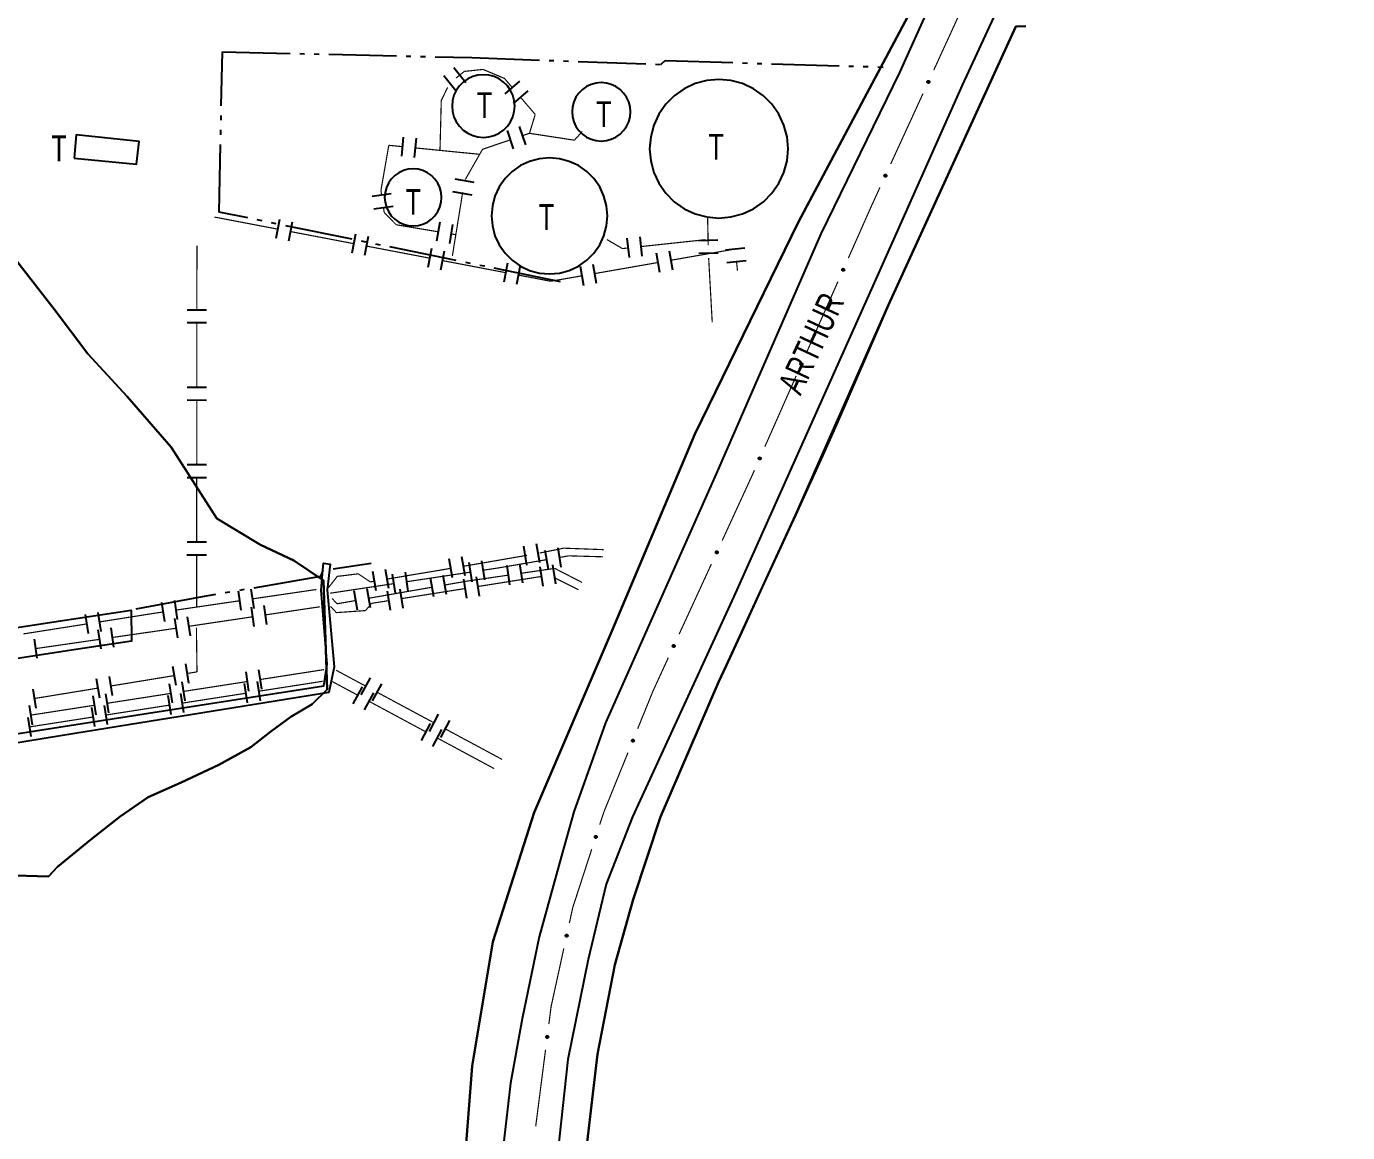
# Model space of a CAD drawing. Extents: x 200604 to 201918, y 4843538 to 4845237.
# Drawn here: x 200765.4 to 200970.3, y 4844052.3 to 4844223.9 of the extents above; entities that cross this region are included whole.
import ezdxf

# ---------------------------------------------------------------- set-up
doc = ezdxf.new("R2010")
doc.units = 0
doc.header["$LTSCALE"] = 1.5
doc.header["$MEASUREMENT"] = 0
doc.linetypes.add('TRACO_05', pattern=[11, 7, -1, 0.5, -1, 0.5, -1])
for name, color, linetype in [('CD_MALHA_LOTES', 7, 'CONTINUOUS'), ('HD-ADUTORAS', 170, 'CONTINUOUS'), ('HD-TANQUE-PC', 170, 'CONTINUOUS'), ('HD-VALAS-DRENOS', 170, 'CONTINUOUS'), ('RU-EMBARC-TRAPICHE', 7, 'CONTINUOUS'), ('RU-QUADRA', 210, 'CONTINUOUS'), ('SV-EIXO-ROD-ESTR', 7, 'CONTINUOUS'), ('SV-ROD-ESTADUAIS', 20, 'CONTINUOUS'), ('SV-TXT-ROD-EST', 7, 'CONTINUOUS')]:
    doc.layers.add(name, color=color, linetype=linetype)
doc.styles.add('ARIAL', font='ARIAL.SHX')

msp = doc.modelspace()

# ---------------------------------------------------------------- linework, layer by layer
at = {"layer": 'CD_MALHA_LOTES', "linetype": 'Continuous', "flags": 128}
for points in [[(200902.06, 4844225.42), (200885.12, 4844193.6), (200869.05, 4844160.66), (200856.19, 4844130.12), (200844.13, 4844101.99), (200837.7, 4844081.9), (200834.49, 4844062.61), (200832.08, 4844031.27), (200828.86, 4843986.27), (200829.57, 4843959.88)], [(200834.38, 4843889.58), (200836.13, 4843907.41), (200839.42, 4843934.47), (200839.9, 4843938.03), (200841.76, 4843954.26), (200842.2, 4843958.14), (200844.29, 4843983.75), (200851.7, 4844045.56), (200853.95, 4844064.48), (200856.65, 4844078.33), (200859.46, 4844088.46), (200863.7, 4844101.3), (200872.73, 4844122.21), (200873.89, 4844124.74), (200884.66, 4844148.09), (200899.09, 4844180.7), (200918.84, 4844223.87)], [(200918.84, 4844223.87), (200920.36, 4844223.94)], [(200761.9, 4844092.25), (200768.8, 4844092.03), (200770.16, 4844093.52), (200775.3, 4844097.71), (200779.9, 4844101.36), (200784.23, 4844104.34), (200789.37, 4844106.64), (200795.19, 4844109.34), (200800.16, 4844112.08), (200803.27, 4844114.52), (200806.38, 4844116.82), (200809.69, 4844118.78), (200812.03, 4844121.05), (200811.42, 4844137.96), (200806.82, 4844141.07), (200801.68, 4844143.5), (200794.91, 4844147.56), (200787.81, 4844158.66), (200780.98, 4844166.5), (200774.89, 4844173.13), (200769.68, 4844180.03), (200759.13, 4844193.56)]]:
    msp.add_lwpolyline(points, dxfattribs=at)
at = {"layer": 'HD-ADUTORAS'}
for points in [[(200831.643389, 4844217.53103), (200833.518738, 4844215.189435)], [(200830.082326, 4844216.280798), (200831.957674, 4844213.939202)], [(200841.840167, 4844215.412614), (200839.559803, 4844213.46327)], [(200843.139729, 4844213.892371), (200840.859365, 4844211.943028)], [(200823.570489, 4844203.753843), (200823.867113, 4844206.739143)], [(200825.560689, 4844203.556095), (200825.857312, 4844206.541394)], [(200840.925434, 4844204.895774), (200839.958048, 4844207.735521)], [(200842.818599, 4844205.540699), (200841.851212, 4844208.380446)], [(200834.480802, 4844197.735832), (200831.519424, 4844198.215663)], [(200834.800689, 4844199.710085), (200831.839311, 4844200.189915)], [(200821.940142, 4844197.952573), (200818.972578, 4844197.512615)], [(200822.233447, 4844195.974197), (200819.265883, 4844195.534239)], [(200804.623885, 4844193.928115), (200804.061303, 4844190.981337)], [(200806.588404, 4844193.55306), (200806.025821, 4844190.606282)], [(200829.482841, 4844193.525217), (200828.989644, 4844190.566035)], [(200831.455628, 4844193.196419), (200830.962431, 4844190.237237)], [(200816.410997, 4844191.677786), (200815.848415, 4844188.731008)], [(200818.375516, 4844191.302732), (200817.812934, 4844188.355954)], [(200858.888775, 4844188.047227), (200858.568438, 4844191.030075)], [(200860.877341, 4844188.260785), (200860.557004, 4844191.243633)], [(200869.596496, 4844190.70662), (200872.595774, 4844190.772418)], [(200828.19811, 4844189.427458), (200827.635528, 4844186.48068)], [(200830.162629, 4844189.052403), (200829.600046, 4844186.105625)], [(200863.067388, 4844188.754914), (200863.583852, 4844185.799704)], [(200865.037527, 4844189.099223), (200865.553992, 4844186.144014)], [(200869.640361, 4844188.707101), (200872.639639, 4844188.772899)], [(200876.791564, 4844189.528865), (200873.808436, 4844189.211135)], [(200839.985222, 4844187.177129), (200839.42264, 4844184.230351)], [(200841.949741, 4844186.802074), (200841.387159, 4844183.855296)], [(200851.246549, 4844186.689056), (200851.763013, 4844183.733846)], [(200853.216689, 4844187.033365), (200853.733153, 4844184.078156)], [(200877.003383, 4844187.540113), (200874.020256, 4844187.222384)], [(200793.301077, 4844179.898666), (200790.301078, 4844179.901342)], [(200793.299293, 4844177.898666), (200790.299294, 4844177.901343)], [(200793.290371, 4844167.89867), (200790.290372, 4844167.901347)], [(200793.288586, 4844165.898671), (200790.288587, 4844165.901348)], [(200793.279664, 4844155.898675), (200790.279665, 4844155.901352)], [(200793.27788, 4844153.898676), (200790.277881, 4844153.901353)], [(200793.268957, 4844143.89868), (200790.268959, 4844143.901357)], [(200843.0057, 4844140.340336), (200842.493119, 4844143.296222)], [(200844.976291, 4844140.682057), (200844.463709, 4844143.637943)], [(200847.764903, 4844143.00405), (200848.272544, 4844140.047312)], [(200793.267173, 4844141.898681), (200790.267174, 4844141.901357)], [(200831.432207, 4844138.358839), (200830.934589, 4844141.317281)], [(200833.404502, 4844138.690585), (200832.906883, 4844141.649026)], [(200835.961016, 4844141.027981), (200836.406594, 4844138.061255)], [(200845.793744, 4844142.665623), (200846.301385, 4844139.708884)], [(200819.598441, 4844136.368367), (200819.100823, 4844139.326808)], [(200821.570736, 4844136.700112), (200821.073117, 4844139.658553)], [(200822.116297, 4844138.94862), (200822.561874, 4844135.981895)], [(200824.094114, 4844139.245672), (200824.539691, 4844136.278946)], [(200830.529155, 4844135.782226), (200830.013698, 4844138.737612)], [(200833.983199, 4844140.730929), (200834.428777, 4844137.764204)], [(200840.368302, 4844137.306025), (200839.937096, 4844140.274874)], [(200842.347534, 4844137.593496), (200841.916328, 4844140.562344)], [(200845.002694, 4844140.063052), (200845.472182, 4844137.100017)], [(200846.978051, 4844140.376044), (200847.447539, 4844137.413008)], [(200818.707613, 4844133.720398), (200818.192156, 4844136.675783)], [(200828.558898, 4844135.438588), (200828.043441, 4844138.393974)], [(200833.150551, 4844138.185102), (200833.620038, 4844135.222066)], [(200835.125908, 4844138.498094), (200835.595396, 4844135.535058)], [(200788.800397, 4844131.884041), (200788.365147, 4844134.852299)], [(200798.694591, 4844133.334873), (200798.259342, 4844136.303131)], [(200800.67343, 4844133.625039), (200800.238181, 4844136.593297)], [(200816.737356, 4844133.376759), (200816.221899, 4844136.332145)], [(200821.298407, 4844136.307151), (200821.767895, 4844133.344116)], [(200823.273765, 4844136.620143), (200823.743252, 4844133.657107)], [(200774.981872, 4844129.740846), (200774.51475, 4844132.704256)], [(200776.957479, 4844130.052261), (200776.490356, 4844133.01567)], [(200786.821558, 4844131.593875), (200786.386308, 4844134.562133)], [(200800.19567, 4844133.8038), (200800.63801, 4844130.83659)], [(200802.17381, 4844134.098693), (200802.61615, 4844131.131483)], [(200778.437483, 4844130.593497), (200778.867529, 4844127.62448)], [(200788.32683, 4844132.03444), (200788.76917, 4844129.06723)], [(200790.30497, 4844132.329334), (200790.74731, 4844129.362124)], [(200766.561416, 4844128.873314), (200766.991462, 4844125.904297)], [(200776.458139, 4844130.3068), (200776.888184, 4844127.337783)], [(200788.039779, 4844124.680734), (200788.524763, 4844121.720195)], [(200790.013472, 4844125.004056), (200790.498455, 4844122.043517)], [(200776.197623, 4844122.740799), (200776.682607, 4844119.78026)], [(200778.171316, 4844123.064122), (200778.656299, 4844120.103583)], [(200799.882142, 4844120.806912), (200799.421931, 4844123.771403)], [(200801.858469, 4844121.113719), (200801.398258, 4844124.07821)], [(200817.298461, 4844120.23794), (200818.718372, 4844122.880638)], [(200766.32916, 4844121.124187), (200766.814144, 4844118.163648)], [(200778.142542, 4844117.432033), (200777.682331, 4844120.396524)], [(200788.024178, 4844118.966069), (200787.563968, 4844121.93056)], [(200789.792421, 4844117.454403), (200789.331042, 4844120.418712)], [(200790.000506, 4844119.272876), (200789.540295, 4844122.237367)], [(200799.673452, 4844118.992331), (200799.212073, 4844121.956641)], [(200801.649658, 4844119.299917), (200801.18828, 4844122.264226)], [(200816.062531, 4844118.826796), (200817.483513, 4844121.468918)], [(200817.823946, 4844117.879475), (200819.244928, 4844120.521597)], [(200819.06026, 4844119.291333), (200820.480171, 4844121.934031)], [(200766.284579, 4844115.591191), (200765.824368, 4844118.555682)], [(200775.958977, 4844115.301303), (200775.497599, 4844118.265612)], [(200776.166215, 4844117.125226), (200775.706004, 4844120.089717)], [(200777.935183, 4844115.608889), (200777.473805, 4844118.573198)], [(200787.816215, 4844117.146817), (200787.354836, 4844120.111126)], [(200766.077946, 4844113.763375), (200765.616568, 4844116.727684)], [(200827.869253, 4844114.558296), (200829.289164, 4844117.200994)], [(200829.631051, 4844113.611688), (200831.050962, 4844116.254386)], [(200826.63102, 4844113.142867), (200828.052002, 4844115.78499)], [(200828.392435, 4844112.195546), (200829.813417, 4844114.837668)]]:
    msp.add_lwpolyline(points, dxfattribs=at)
at = {"layer": 'HD-ADUTORAS', "const_width": 0.18}
for points in [[(200832.00066, 4844215.895396), (200832.781192, 4844216.520512)], [(200832.781192, 4844216.520512), (200833.28, 4844216.92)], [(200833.28, 4844216.92), (200835.627654, 4844217.170095)], [(200835.627654, 4844217.170095), (200836.19, 4844217.23)], [(200836.19, 4844217.23), (200839.354613, 4844215.895524)], [(200839.354613, 4844215.895524), (200839.51, 4844215.83)], [(200839.51, 4844215.83), (200840.699985, 4844214.437942)], [(200829.690818, 4844211.667664), (200829.71, 4844212.41)], [(200829.71, 4844212.41), (200830.695405, 4844214.440987)], [(200841.999547, 4844212.917699), (200843.948891, 4844210.637335)], [(200829.51, 4844204.67), (200829.690818, 4844211.667664)], [(200843.948891, 4844210.637335), (200844.28, 4844210.25)], [(200844.28, 4844210.25), (200843.556177, 4844207.867077)], [(200840.441741, 4844206.315648), (200836.655411, 4844205.025799)], [(200843.39, 4844207.32), (200842.334906, 4844206.960572)], [(200843.556177, 4844207.867077), (200843.39, 4844207.32)], [(200844.265113, 4844207.185658), (200843.39, 4844207.32)], [(200850.36, 4844206.25), (200844.265113, 4844207.185658)], [(200850.91923, 4844206.868335), (200850.36, 4844206.25)], [(200851.59, 4844207.61), (200850.91923, 4844206.868335)], [(200821.57, 4844205.46), (200820.397109, 4844198.720684)], [(200821.728601, 4844205.444242), (200821.57, 4844205.46)], [(200823.718801, 4844205.246493), (200821.728601, 4844205.444242)], [(200835.66, 4844204.06), (200825.709001, 4844205.048744)], [(200836.11, 4844204.84), (200833.42215, 4844200.129037)], [(200836.655411, 4844205.025799), (200836.11, 4844204.84)], [(200820.397109, 4844198.720684), (200820.35, 4844198.45)], [(200820.35, 4844198.45), (200820.45636, 4844197.732594)], [(200833.033082, 4844198.179222), (200831.433647, 4844188.30796)], [(200794.52, 4844194.33), (200804.342594, 4844192.454726)], [(200820.749665, 4844195.754218), (200820.86, 4844195.01)], [(200820.86, 4844195.01), (200822.445083, 4844193.416441)], [(200871.02544, 4844193.962028), (200871.02, 4844194.21)], [(200871.11317, 4844189.96299), (200871.02544, 4844193.962028)], [(200806.307112, 4844192.079671), (200816.129706, 4844190.204397)], [(200822.445083, 4844193.416441), (200822.73, 4844193.13)], [(200822.73, 4844193.13), (200829.236242, 4844192.045626)], [(200791.81, 4844189.9), (200791.801078, 4844179.900004)], [(200831.20903, 4844191.716828), (200831.97, 4844191.59)], [(200856.014811, 4844190.482849), (200855.4, 4844190.84)], [(200857.81, 4844189.44), (200856.014811, 4844190.482849)], [(200870.66, 4844190.82), (200860.717172, 4844189.752209)], [(200818.094225, 4844189.829343), (200827.916819, 4844187.954069)], [(200858.728607, 4844189.538651), (200857.81, 4844189.44)], [(200865.29576, 4844187.621619), (200875.146459, 4844189.343167)], [(200871.74, 4844177.98), (200871.183244, 4844187.964489)], [(200829.881337, 4844187.579014), (200839.703931, 4844185.70374)], [(200853.474921, 4844185.55576), (200863.32562, 4844187.277309)], [(200875.495312, 4844187.53624), (200875.601222, 4844186.541865)], [(200875.601222, 4844186.541865), (200875.66, 4844185.99)], [(200841.66845, 4844185.328685), (200846.579747, 4844184.391048)], [(200846.579747, 4844184.391048), (200846.69, 4844184.37)], [(200846.69, 4844184.37), (200851.504781, 4844185.211451)], [(200791.799293, 4844177.900005), (200791.790371, 4844167.900009)], [(200791.788587, 4844165.90001), (200791.779665, 4844155.900014)], [(200791.77788, 4844153.900014), (200791.768958, 4844143.900018)], [(200848.71, 4844142.97), (200844.980349, 4844142.212852)], [(200848.904138, 4844142.962789), (200848.71, 4844142.97)], [(200854.9, 4844142.74), (200848.904138, 4844142.962789)], [(200791.767173, 4844141.900019), (200791.760036, 4844133.900022)], [(200843.011163, 4844141.86367), (200836.114096, 4844140.667646)], [(200838.55, 4844139.9), (200846.047565, 4844141.187254)], [(200848.018723, 4844141.525681), (200849.004303, 4844141.694895)], [(200849.004303, 4844141.694895), (200849.5, 4844141.78)], [(200849.5, 4844141.78), (200853.995264, 4844141.653251)], [(200853.995264, 4844141.653251), (200854.82, 4844141.63)], [(200816.83, 4844138.99), (200813.759278, 4844138.613223)], [(200817.584662, 4844138.48823), (200816.83, 4844138.99)], [(200831.183398, 4844139.83806), (200821.321926, 4844138.179333)], [(200824.316902, 4844137.762309), (200834.205988, 4844139.247567)], [(200836.07, 4844140.66), (200833.155693, 4844140.169805)], [(200840.152699, 4844138.79045), (200834.215002, 4844137.928039)], [(200836.114096, 4844140.667646), (200836.07, 4844140.66)], [(200836.183805, 4844139.544618), (200838.161622, 4844139.84167)], [(200838.161622, 4844139.84167), (200838.55, 4844139.9)], [(200847.31, 4844139.83), (200842.131931, 4844139.07792)], [(200847.992654, 4844139.479013), (200847.31, 4844139.83)], [(200851.55, 4844137.65), (200847.992654, 4844139.479013)], [(200812.458104, 4844137.162672), (200812.16, 4844136.78)], [(200812.45, 4844135.98), (200822.339085, 4844137.465258)], [(200813.57, 4844138.59), (200812.458104, 4844137.162672)], [(200813.759278, 4844138.613223), (200813.57, 4844138.59)], [(200818.71, 4844137.74), (200817.584662, 4844138.48823)], [(200828.301169, 4844136.916281), (200818.449884, 4844135.19809)], [(200819.349632, 4844137.847587), (200818.71, 4844137.74)], [(200823.508508, 4844135.138625), (200833.385295, 4844136.703584)], [(200833.54, 4844137.83), (200830.271427, 4844137.259919)], [(200834.215002, 4844137.928039), (200833.54, 4844137.83)], [(200835.360652, 4844137.016576), (200845.237438, 4844138.581534)], [(200847.144553, 4844138.452724), (200850.722261, 4844136.663869)], [(200850.722261, 4844136.663869), (200850.99, 4844136.53)], [(200798.476966, 4844134.819002), (200788.582772, 4844133.36817)], [(200810.35, 4844136.56), (200800.455805, 4844135.109168)], [(200812.855636, 4844135.086296), (200812.78, 4844135.17)], [(200813.53, 4844134.34), (200812.855636, 4844135.086296)], [(200816.479627, 4844134.854452), (200814.50937, 4844134.510814)], [(200818.91, 4844134.41), (200821.533151, 4844134.825634)], [(200785.39, 4844132.9), (200776.723918, 4844131.533966)], [(200785.614513, 4844132.932921), (200785.39, 4844132.9)], [(200786.603933, 4844133.078004), (200785.614513, 4844132.932921)], [(200791.760036, 4844133.900022), (200791.76, 4844133.86)], [(200802.39498, 4844132.615088), (200810.30754, 4844133.794661)], [(200810.30754, 4844133.794661), (200810.88, 4844133.88)], [(200812.52, 4844133.95), (200813.204436, 4844133.220927)], [(200813.204436, 4844133.220927), (200813.44, 4844132.97)], [(200813.44, 4844132.97), (200817.0867, 4844133.228175)], [(200814.50937, 4844134.510814), (200813.53, 4844134.34)], [(200817.0867, 4844133.228175), (200817.96, 4844133.29)], [(200817.96, 4844133.29), (200818.6874, 4844134.147567)], [(200818.6874, 4844134.147567), (200818.91, 4844134.41)], [(200774.748311, 4844131.222551), (200764.870279, 4844129.665477)], [(200786.53, 4844130.25), (200788.548, 4844130.550835)], [(200790.52614, 4844130.845729), (200800.41684, 4844132.320195)], [(200791.73, 4844130.62), (200791.808941, 4844124.620519)], [(200766.776439, 4844127.388805), (200776.673162, 4844128.822292)], [(200778.652506, 4844129.108989), (200785.580212, 4844130.112429)], [(200785.580212, 4844130.112429), (200786.53, 4844130.25)], [(200791.808941, 4844124.620519), (200791.82, 4844123.78)], [(200778.413808, 4844121.583852), (200788.282271, 4844123.200464)], [(200799.652037, 4844122.289157), (200789.7704, 4844120.755122)], [(200790.255963, 4844123.523786), (200791.24281, 4844123.685448)], [(200791.24281, 4844123.685448), (200791.82, 4844123.78)], [(200811.3, 4844122.32), (200801.418969, 4844120.782072)], [(200811.51, 4844124.13), (200801.628364, 4844122.595964)], [(200813.250193, 4844122.0425), (200812.79, 4844122.29)], [(200813.60392, 4844123.925808), (200813.41, 4844124.03)], [(200818.008417, 4844121.559289), (200813.60392, 4844123.925808)], [(200766.571652, 4844119.643918), (200776.440115, 4844121.26053)], [(200787.794073, 4844120.448315), (200777.912437, 4844118.914279)], [(200799.442763, 4844120.474486), (200789.561732, 4844118.936558)], [(200816.773022, 4844120.147857), (200813.250193, 4844122.0425)], [(200828.579208, 4844115.879645), (200819.770215, 4844120.612682)], [(200775.93611, 4844118.607472), (200766.054473, 4844117.073436)], [(200787.585525, 4844118.628972), (200777.704494, 4844117.091043)], [(200827.341511, 4844114.463929), (200818.534437, 4844119.200536)], [(200775.728288, 4844116.783458), (200765.847257, 4844115.245529)], [(200839.15, 4844110.2), (200830.341007, 4844114.933037)], [(200837.91, 4844108.78), (200829.102926, 4844113.516607)]]:
    msp.add_lwpolyline(points, dxfattribs=at)
at = {"layer": 'HD-TANQUE-PC', "linetype": 'Continuous'}
for points in [[(200836.25, 4844216.41, 4.5), (200835.4, 4844216.34, 4.5), (200834.59, 4844216.12, 4.5), (200833.82, 4844215.76, 4.5), (200833.12, 4844215.27, 4.5), (200832.52, 4844214.67, 4.5), (200832.04, 4844213.98, 4.5), (200831.68, 4844213.21, 4.5), (200831.46, 4844212.39, 4.5), (200831.38, 4844211.54, 4.5), (200831.46, 4844210.7, 4.5), (200831.68, 4844209.88, 4.5), (200832.04, 4844209.11, 4.5), (200832.52, 4844208.42, 4.5), (200833.12, 4844207.82, 4.5), (200833.82, 4844207.33, 4.5), (200834.59, 4844206.97, 4.5), (200835.4, 4844206.75, 4.5), (200836.25, 4844206.68, 4.5), (200837.09, 4844206.75, 4.5), (200837.91, 4844206.97, 4.5), (200838.68, 4844207.33, 4.5), (200839.38, 4844207.82, 4.5), (200839.98, 4844208.42, 4.5), (200840.46, 4844209.11, 4.5), (200840.82, 4844209.88, 4.5), (200841.04, 4844210.7, 4.5), (200841.12, 4844211.54, 4.5), (200841.04, 4844212.39, 4.5), (200840.82, 4844213.21, 4.5), (200840.46, 4844213.98, 4.5), (200839.98, 4844214.67, 4.5), (200839.38, 4844215.27, 4.5), (200838.68, 4844215.76, 4.5), (200837.91, 4844216.12, 4.5), (200837.09, 4844216.34, 4.5)], [(200854.53, 4844215.18, 4.5), (200853.74, 4844215.12, 4.5), (200852.98, 4844214.91, 4.5), (200852.26, 4844214.58, 4.5), (200851.61, 4844214.12, 4.5), (200851.05, 4844213.56, 4.5), (200850.6, 4844212.92, 4.5), (200850.27, 4844212.2, 4.5), (200850.06, 4844211.44, 4.5), (200849.99, 4844210.65, 4.5), (200850.06, 4844209.86, 4.5), (200850.27, 4844209.1, 4.5), (200850.6, 4844208.38, 4.5), (200851.05, 4844207.73, 4.5), (200851.61, 4844207.18, 4.5), (200852.26, 4844206.72, 4.5), (200852.98, 4844206.39, 4.5), (200853.74, 4844206.18, 4.5), (200854.53, 4844206.12, 4.5), (200855.32, 4844206.18, 4.5), (200856.08, 4844206.39, 4.5), (200856.8, 4844206.72, 4.5), (200857.44, 4844207.18, 4.5), (200858, 4844207.73, 4.5), (200858.46, 4844208.38, 4.5), (200858.79, 4844209.1, 4.5), (200858.99, 4844209.86, 4.5), (200859.06, 4844210.65, 4.5), (200858.99, 4844211.44, 4.5), (200858.79, 4844212.2, 4.5), (200858.46, 4844212.92, 4.5), (200858, 4844213.56, 4.5), (200857.44, 4844214.12, 4.5), (200856.8, 4844214.58, 4.5), (200856.08, 4844214.91, 4.5), (200855.32, 4844215.12, 4.5)], [(200872.76, 4844215.67, 4.5), (200870.9, 4844215.5, 4.5), (200869.09, 4844215.02, 4.5), (200867.39, 4844214.23, 4.5), (200865.86, 4844213.15, 4.5), (200864.53, 4844211.83, 4.5), (200863.46, 4844210.3, 4.5), (200862.67, 4844208.6, 4.5), (200862.19, 4844206.79, 4.5), (200862.02, 4844204.93, 4.5), (200862.19, 4844203.06, 4.5), (200862.67, 4844201.25, 4.5), (200863.46, 4844199.56, 4.5), (200864.53, 4844198.02, 4.5), (200865.86, 4844196.7, 4.5), (200867.39, 4844195.62, 4.5), (200869.09, 4844194.83, 4.5), (200870.9, 4844194.35, 4.5), (200872.76, 4844194.18, 4.5), (200874.63, 4844194.35, 4.5), (200876.44, 4844194.83, 4.5), (200878.13, 4844195.62, 4.5), (200879.67, 4844196.7, 4.5), (200880.99, 4844198.02, 4.5), (200882.06, 4844199.56, 4.5), (200882.86, 4844201.25, 4.5), (200883.34, 4844203.06, 4.5), (200883.5, 4844204.93, 4.5), (200883.34, 4844206.79, 4.5), (200882.86, 4844208.6, 4.5), (200882.06, 4844210.3, 4.5), (200880.99, 4844211.83, 4.5), (200879.67, 4844213.15, 4.5), (200878.13, 4844214.23, 4.5), (200876.44, 4844215.02, 4.5), (200874.63, 4844215.5, 4.5)], [(200772.78, 4844203.46, 3.84), (200782.46, 4844202.54, 3.91), (200782.85, 4844206.05, 3.94), (200773.07, 4844207.08, 3.94)], [(200846.49, 4844203.51, 4.5), (200844.93, 4844203.37, 4.5), (200843.41, 4844202.96, 4.5), (200841.99, 4844202.3, 4.5), (200840.71, 4844201.4, 4.5), (200839.6, 4844200.29, 4.5), (200838.7, 4844199.01, 4.5), (200838.03, 4844197.59, 4.5), (200837.63, 4844196.07, 4.5), (200837.49, 4844194.51, 4.5), (200837.63, 4844192.95, 4.5), (200838.03, 4844191.43, 4.5), (200838.7, 4844190.01, 4.5), (200839.6, 4844188.73, 4.5), (200840.71, 4844187.62, 4.5), (200841.99, 4844186.72, 4.5), (200843.41, 4844186.06, 4.5), (200844.93, 4844185.65, 4.5), (200846.49, 4844185.51, 4.5), (200848.05, 4844185.65, 4.5), (200849.56, 4844186.06, 4.5), (200850.99, 4844186.72, 4.5), (200852.27, 4844187.62, 4.5), (200853.38, 4844188.73, 4.5), (200854.28, 4844190.01, 4.5), (200854.94, 4844191.43, 4.5), (200855.35, 4844192.95, 4.5), (200855.48, 4844194.51, 4.5), (200855.35, 4844196.07, 4.5), (200854.94, 4844197.59, 4.5), (200854.28, 4844199.01, 4.5), (200853.38, 4844200.29, 4.5), (200852.27, 4844201.4, 4.5), (200850.99, 4844202.3, 4.5), (200849.56, 4844202.96, 4.5), (200848.05, 4844203.37, 4.5)], [(200825.34, 4844201.8, 4.5), (200824.58, 4844201.74, 4.5), (200823.83, 4844201.54, 4.5), (200823.13, 4844201.21, 4.5), (200822.5, 4844200.77, 4.5), (200821.96, 4844200.23, 4.5), (200821.52, 4844199.59, 4.5), (200821.19, 4844198.9, 4.5), (200820.99, 4844198.15, 4.5), (200820.92, 4844197.38, 4.5), (200820.99, 4844196.62, 4.5), (200821.19, 4844195.87, 4.5), (200821.52, 4844195.17, 4.5), (200821.96, 4844194.54, 4.5), (200822.5, 4844194, 4.5), (200823.13, 4844193.56, 4.5), (200823.83, 4844193.23, 4.5), (200824.58, 4844193.03, 4.5), (200825.34, 4844192.96, 4.5), (200826.11, 4844193.03, 4.5), (200826.86, 4844193.23, 4.5), (200827.55, 4844193.56, 4.5), (200828.18, 4844194, 4.5), (200828.73, 4844194.54, 4.5), (200829.17, 4844195.17, 4.5), (200829.5, 4844195.87, 4.5), (200829.7, 4844196.62, 4.5), (200829.76, 4844197.38, 4.5), (200829.7, 4844198.15, 4.5), (200829.5, 4844198.9, 4.5), (200829.17, 4844199.59, 4.5), (200828.73, 4844200.23, 4.5), (200828.18, 4844200.77, 4.5), (200827.55, 4844201.21, 4.5), (200826.86, 4844201.54, 4.5), (200826.11, 4844201.74, 4.5)]]:
    msp.add_polyline3d(points, close=True, dxfattribs=at)
at = {"layer": 'HD-VALAS-DRENOS', "linetype": 'TRACO_05'}
for points in [[(200848.2, 4844184.29, 4.63), (200795.27, 4844195.09, 4.03), (200795.75, 4844219.95, 4.03), (200834.45, 4844219.07, 4.42), (200863.78, 4844217.99, 4.54), (200864.44, 4844218.59, 4.54), (200898.26, 4844217.59, 4.97)], [(200811.33, 4844139.58, 3.97), (200810.97, 4844138.55, 3.97), (200792.64, 4844135.43, 3.75), (200781.62, 4844133.36, 3.77)], [(200818.81, 4844140.61, 4.14), (200812.96, 4844139.73, 3.95)]]:
    msp.add_polyline3d(points, dxfattribs=at)
at = {"layer": 'RU-EMBARC-TRAPICHE', "linetype": 'Continuous'}
msp.add_polyline3d([(200737.73, 4844110.11, 5.56), (200773.03, 4844115.61, 5.57), (200811.47, 4844121.63, 5.64), (200811.99, 4844124.99, 6.07), (200811.07, 4844136.48, 5.3), (200811.33, 4844139.58, 5.3), (200811.42, 4844140.64, 4.88), (200812.47, 4844140.51, 4.59), (200812.01, 4844136.53, 5.5), (200813.12, 4844124.58, 5.82), (200812.28, 4844120.58, 5.82), (200772.88, 4844114.21, 5.82), (200738.26, 4844108.6, 5.7)], dxfattribs=at)
msp.add_polyline3d([(200683.03, 4844118.27, 4.81), (200770.64, 4844131.68, 5.39), (200781.62, 4844133.36, 5.39), (200781.66, 4844128.56, 5.39), (200772.36, 4844127.13, 5.39), (200684, 4844113.49, 4.8)], close=True, dxfattribs=at)
at = {"layer": 'RU-QUADRA', "linetype": 'Continuous', "flags": 128}
for points in [[(200829.57, 4843959.88), (200828.86, 4843986.27), (200832.08, 4844031.27), (200834.49, 4844062.61), (200837.7, 4844081.9), (200844.13, 4844101.99), (200856.19, 4844130.12), (200869.05, 4844160.66), (200885.12, 4844193.6), (200902.06, 4844225.42), (200915.62, 4844256.8), (200918.88, 4844264.82), (200926.86, 4844290.96), (200935.68, 4844320.24), (200943.34, 4844345.65), (200953.37, 4844379.86), (200966.23, 4844425.89), (200968.93, 4844439.43), (200970.29, 4844448.9), (200970.29, 4844459.06), (200970.29, 4844473.27), (200968.93, 4844486.81), (200965.93, 4844504.84), (200928.25, 4844641.12)], [(200920.36, 4844223.94), (200918.84, 4844223.87), (200899.09, 4844180.7), (200891.2, 4844162.64), (200889.36, 4844158.41), (200884.66, 4844148.09), (200879.5, 4844136.9), (200876.32, 4844130.01), (200873.89, 4844124.74), (200872.73, 4844122.21), (200863.7, 4844101.3), (200859.46, 4844088.46), (200856.65, 4844078.33), (200853.95, 4844064.48), (200851.7, 4844045.56), (200844.29, 4843983.75), (200842.2, 4843958.14), (200841.76, 4843954.26), (200839.9, 4843938.03), (200839.42, 4843934.47), (200836.13, 4843907.41), (200834.38, 4843889.58)]]:
    msp.add_lwpolyline(points, dxfattribs=at)
at = {"layer": 'RU-QUADRA', "linetype": 'Continuous'}
msp.add_lwpolyline([(200759.13, 4844193.56), (200769.68, 4844180.03), (200774.89, 4844173.13), (200780.98, 4844166.5), (200787.81, 4844158.66), (200794.91, 4844147.56), (200801.68, 4844143.5), (200806.82, 4844141.07), (200811.42, 4844137.96), (200812.03, 4844121.05), (200809.69, 4844118.78), (200806.38, 4844116.82), (200803.27, 4844114.52), (200800.16, 4844112.08), (200795.19, 4844109.34), (200789.37, 4844106.64), (200784.23, 4844104.34), (200779.9, 4844101.36), (200775.3, 4844097.71), (200770.16, 4844093.52), (200768.8, 4844092.03), (200761.9, 4844092.25)], dxfattribs=at)
at = {"layer": 'SV-EIXO-ROD-ESTR', "const_width": 0.18}
for points in [[(200911.094582, 4844228.016862), (200906.093271, 4844217.108751)], [(200904.426167, 4844213.472714), (200899.424855, 4844202.564603)], [(200897.757752, 4844198.928566), (200896.507424, 4844196.201538)], [(200896.507424, 4844196.201538), (200896.36, 4844195.88)], [(200896.36, 4844195.88), (200892.859327, 4844187.974092)], [(200891.239821, 4844184.316606), (200886.381305, 4844173.344149)], [(200884.761799, 4844169.686664), (200879.903283, 4844158.714206)], [(200878.283777, 4844155.056721), (200877.9, 4844154.19)], [(200877.9, 4844154.19), (200873.282651, 4844144.148621)], [(200871.611532, 4844140.514427), (200866.598176, 4844129.611847)], [(200864.927057, 4844125.977654), (200862.838158, 4844121.434912)], [(200862.56, 4844120.83), (200860.175785, 4844114.961644)], [(200862.838158, 4844121.434912), (200862.56, 4844120.83)], [(200858.670171, 4844111.255821), (200855.28254, 4844102.917718)], [(200854.93, 4844102.05), (200854.291033, 4844100.088026)], [(200855.28254, 4844102.917718), (200854.93, 4844102.05)], [(200853.052364, 4844096.284646), (200850.265361, 4844087.727041)], [(200850.265361, 4844087.727041), (200850.11, 4844087.25)], [(200850.11, 4844087.25), (200849.576263, 4844084.809382)], [(200848.721703, 4844080.901732), (200846.798941, 4844072.10952)], [(200846.74, 4844071.84), (200846.392995, 4844069.138081)], [(200846.798941, 4844072.10952), (200846.74, 4844071.84)], [(200845.883463, 4844065.170667), (200844.354868, 4844053.268424)]]:
    msp.add_lwpolyline(points, dxfattribs=at)
at = {"layer": 'SV-EIXO-ROD-ESTR'}
for points in [[(200905.419666, 4844215.37546), (200905.437337, 4844215.329856), (200905.443199, 4844215.287048), (200905.437811, 4844215.249936), (200905.424499, 4844215.218383), (200905.407245, 4844215.187637), (200905.38301, 4844215.160476), (200905.349434, 4844215.136289), (200905.303811, 4844215.118241), (200905.259563, 4844215.115118), (200905.222897, 4844215.118453), (200905.189196, 4844215.13044), (200905.159609, 4844215.147702), (200905.132228, 4844215.173809), (200905.108049, 4844215.208074), (200905.091011, 4844215.254389), (200905.085552, 4844215.296397), (200905.091706, 4844215.332156), (200905.103971, 4844215.36596), (200905.121962, 4844215.397138), (200905.145906, 4844215.423663), (200905.180449, 4844215.447945), (200905.226385, 4844215.464156), (200905.26822, 4844215.470079), (200905.304056, 4844215.464429), (200905.337065, 4844215.451605), (200905.368114, 4844215.434674), (200905.39643, 4844215.411449), (200905.419666, 4844215.37546)], [(200898.75125, 4844200.831312), (200898.768921, 4844200.785708), (200898.774783, 4844200.7429), (200898.769396, 4844200.705788), (200898.756084, 4844200.674235), (200898.73883, 4844200.643489), (200898.714595, 4844200.616328), (200898.681019, 4844200.592141), (200898.635396, 4844200.574093), (200898.591148, 4844200.57097), (200898.554482, 4844200.574306), (200898.520781, 4844200.586292), (200898.491193, 4844200.603554), (200898.463813, 4844200.629661), (200898.439633, 4844200.663926), (200898.422596, 4844200.710241), (200898.417137, 4844200.752249), (200898.423291, 4844200.788008), (200898.435555, 4844200.821812), (200898.453547, 4844200.852991), (200898.47749, 4844200.879515), (200898.512034, 4844200.903798), (200898.557969, 4844200.920008), (200898.599805, 4844200.925931), (200898.635641, 4844200.920281), (200898.668649, 4844200.907457), (200898.699698, 4844200.890526), (200898.728015, 4844200.867301), (200898.75125, 4844200.831312)], [(200892.208402, 4844186.232158), (200892.226666, 4844186.186788), (200892.233086, 4844186.14406), (200892.228184, 4844186.106881), (200892.215285, 4844186.075157), (200892.198433, 4844186.044188), (200892.174555, 4844186.016713), (200892.141298, 4844185.99209), (200892.095914, 4844185.973448), (200892.051711, 4844185.969748), (200892.015004, 4844185.972604), (200891.98115, 4844185.98415), (200891.951339, 4844186.001024), (200891.92362, 4844186.026772), (200891.898996, 4844186.060719), (200891.881356, 4844186.106807), (200891.875349, 4844186.14874), (200891.881035, 4844186.184576), (200891.892858, 4844186.218538), (200891.910441, 4844186.249948), (200891.934036, 4844186.276783), (200891.968259, 4844186.301514), (200892.01398, 4844186.318323), (200892.055734, 4844186.324791), (200892.091641, 4844186.31961), (200892.124814, 4844186.307217), (200892.156081, 4844186.290693), (200892.184699, 4844186.26784), (200892.208402, 4844186.232158)], [(200885.730379, 4844171.602215), (200885.748644, 4844171.556845), (200885.755064, 4844171.514117), (200885.750162, 4844171.476938), (200885.737263, 4844171.445214), (200885.720411, 4844171.414245), (200885.696533, 4844171.38677), (200885.663276, 4844171.362147), (200885.617892, 4844171.343505), (200885.573689, 4844171.339805), (200885.536982, 4844171.342662), (200885.503128, 4844171.354207), (200885.473317, 4844171.371082), (200885.445598, 4844171.396829), (200885.420974, 4844171.430776), (200885.403333, 4844171.476864), (200885.397327, 4844171.518797), (200885.403013, 4844171.554633), (200885.414835, 4844171.588595), (200885.432418, 4844171.620005), (200885.456014, 4844171.64684), (200885.490237, 4844171.671572), (200885.535957, 4844171.68838), (200885.577712, 4844171.694848), (200885.613619, 4844171.689667), (200885.646792, 4844171.677275), (200885.678059, 4844171.66075), (200885.706677, 4844171.637897), (200885.730379, 4844171.602215)], [(200879.252357, 4844156.972272), (200879.270622, 4844156.926902), (200879.277042, 4844156.884174), (200879.27214, 4844156.846995), (200879.259241, 4844156.815271), (200879.242389, 4844156.784302), (200879.218511, 4844156.756827), (200879.185253, 4844156.732204), (200879.13987, 4844156.713562), (200879.095667, 4844156.709862), (200879.05896, 4844156.712719), (200879.025105, 4844156.724264), (200878.995295, 4844156.741139), (200878.967576, 4844156.766886), (200878.942952, 4844156.800833), (200878.925311, 4844156.846921), (200878.919304, 4844156.888854), (200878.924991, 4844156.924691), (200878.936813, 4844156.958652), (200878.954396, 4844156.990063), (200878.977991, 4844157.016897), (200879.012215, 4844157.041629), (200879.057935, 4844157.058437), (200879.09969, 4844157.064905), (200879.135596, 4844157.059724), (200879.16877, 4844157.047332), (200879.200037, 4844157.030807), (200879.228654, 4844157.007954), (200879.252357, 4844156.972272)], [(200872.607132, 4844142.416075), (200872.624753, 4844142.370451), (200872.630567, 4844142.327637), (200872.625139, 4844142.290531), (200872.611792, 4844142.258993), (200872.594504, 4844142.228266), (200872.570239, 4844142.201132), (200872.536637, 4844142.176982), (200872.490994, 4844142.158984), (200872.446742, 4844142.15591), (200872.41008, 4844142.159286), (200872.376392, 4844142.17131), (200872.346824, 4844142.188604), (200872.319472, 4844142.214742), (200872.295331, 4844142.249034), (200872.278344, 4844142.295367), (200872.272932, 4844142.337381), (200872.279125, 4844142.373133), (200872.291427, 4844142.406924), (200872.309453, 4844142.438082), (200872.333426, 4844142.46458), (200872.367996, 4844142.488825), (200872.413949, 4844142.504984), (200872.455791, 4844142.510861), (200872.491621, 4844142.505172), (200872.524615, 4844142.492311), (200872.555645, 4844142.475346), (200872.583937, 4844142.45209), (200872.607132, 4844142.416075)], [(200865.922656, 4844127.879302), (200865.940277, 4844127.833678), (200865.946092, 4844127.790863), (200865.940663, 4844127.753758), (200865.927317, 4844127.722219), (200865.910028, 4844127.691492), (200865.885763, 4844127.664358), (200865.852161, 4844127.640208), (200865.806518, 4844127.622211), (200865.762267, 4844127.619137), (200865.725604, 4844127.622512), (200865.691917, 4844127.634536), (200865.662348, 4844127.651831), (200865.634996, 4844127.677968), (200865.610855, 4844127.71226), (200865.593869, 4844127.758594), (200865.588456, 4844127.800607), (200865.594649, 4844127.83636), (200865.606951, 4844127.87015), (200865.624977, 4844127.901309), (200865.64895, 4844127.927807), (200865.68352, 4844127.952051), (200865.729474, 4844127.968211), (200865.771316, 4844127.974087), (200865.807145, 4844127.968398), (200865.84014, 4844127.955537), (200865.87117, 4844127.938572), (200865.899461, 4844127.915316), (200865.922656, 4844127.879302)], [(200859.579045, 4844113.200411), (200859.598704, 4844113.155628), (200859.606442, 4844113.113119), (200859.602692, 4844113.075807), (200859.590781, 4844113.043699), (200859.574895, 4844113.012223), (200859.551877, 4844112.984023), (200859.519398, 4844112.958383), (200859.474612, 4844112.938347), (200859.430545, 4844112.933282), (200859.393767, 4844112.935001), (200859.359572, 4844112.945494), (200859.329254, 4844112.961439), (200859.300752, 4844112.986316), (200859.275089, 4844113.019485), (200859.256032, 4844113.065006), (200859.248731, 4844113.106733), (200859.253306, 4844113.142728), (200859.264073, 4844113.177039), (200859.280676, 4844113.208979), (200859.30343, 4844113.23653), (200859.336872, 4844113.262308), (200859.382051, 4844113.280522), (200859.423585, 4844113.288279), (200859.459635, 4844113.284211), (200859.493176, 4844113.27285), (200859.524939, 4844113.257301), (200859.55425, 4844113.235343), (200859.579045, 4844113.200411)], [(200853.820861, 4844098.288866), (200853.843651, 4844098.245591), (200853.854388, 4844098.203739), (200853.853297, 4844098.166255), (200853.843696, 4844098.133382), (200853.830085, 4844098.100858), (200853.809128, 4844098.071095), (200853.778551, 4844098.043213), (200853.735301, 4844098.020047), (200853.691705, 4844098.011865), (200853.654898, 4844098.010969), (200853.620044, 4844098.019007), (200853.58867, 4844098.032759), (200853.558473, 4844098.05555), (200853.530521, 4844098.086813), (200853.508279, 4844098.130866), (200853.498034, 4844098.171969), (200853.500041, 4844098.208198), (200853.508344, 4844098.243187), (200853.522638, 4844098.276224), (200853.543378, 4844098.305322), (200853.574905, 4844098.33341), (200853.618676, 4844098.354786), (200853.659555, 4844098.365473), (200853.695803, 4844098.363974), (200853.730065, 4844098.355024), (200853.762853, 4844098.34177), (200853.793648, 4844098.321949), (200853.820861, 4844098.288866)], [(200849.287218, 4844082.972402), (200849.314195, 4844082.931607), (200849.329039, 4844082.891029), (200849.331678, 4844082.853622), (200849.325391, 4844082.819958), (200849.31508, 4844082.786242), (200849.297184, 4844082.754543), (200849.26953, 4844082.723761), (200849.228796, 4844082.696412), (200849.186229, 4844082.683938), (200849.149693, 4844082.679388), (200849.114213, 4844082.683923), (200849.081628, 4844082.694488), (200849.049316, 4844082.714166), (200849.018394, 4844082.742496), (200848.991885, 4844082.78412), (200848.977605, 4844082.824002), (200848.976003, 4844082.860251), (200848.980787, 4844082.895892), (200848.991727, 4844082.930187), (200849.009472, 4844082.961201), (200849.038053, 4844082.992283), (200849.079483, 4844083.017903), (200849.119097, 4844083.0326), (200849.155314, 4844083.034711), (200849.190297, 4844083.02921), (200849.224239, 4844083.01928), (200849.256852, 4844083.002617), (200849.287218, 4844082.972402)], [(200846.265715, 4844067.282862), (200846.296157, 4844067.244582), (200846.314493, 4844067.205458), (200846.320393, 4844067.168424), (200846.317074, 4844067.13434), (200846.309751, 4844067.099851), (200846.294697, 4844067.066709), (200846.26984, 4844067.033626), (200846.231655, 4844067.002819), (200846.190341, 4844066.98667), (200846.154344, 4844066.978943), (200846.118603, 4844066.980357), (200846.085218, 4844066.988032), (200846.051309, 4844067.004808), (200846.018029, 4844067.030326), (200845.98798, 4844067.069472), (200845.970268, 4844067.107952), (200845.965501, 4844067.143922), (200845.96715, 4844067.179845), (200845.975048, 4844067.214965), (200845.990014, 4844067.247413), (200846.015766, 4844067.280875), (200846.054796, 4844067.31002), (200846.092974, 4844067.328125), (200846.128867, 4844067.333396), (200846.164197, 4844067.330975), (200846.198877, 4844067.324051), (200846.232823, 4844067.310305), (200846.265715, 4844067.282862)]]:
    msp.add_lwpolyline(points, close=True, dxfattribs=at)
for points in [[(200905.121962, 4844215.397138), (200905.085552, 4844215.296397)], [(200905.132703, 4844215.406191), (200905.090511, 4844215.281429)], [(200905.145906, 4844215.423663), (200905.091011, 4844215.254389)], [(200905.163045, 4844215.429807), (200905.102341, 4844215.238477)], [(200905.180449, 4844215.447945), (200905.108049, 4844215.208074)], [(200905.203207, 4844215.451923), (200905.120942, 4844215.193922)], [(200905.226385, 4844215.464156), (200905.132228, 4844215.173809)], [(200905.245487, 4844215.465562), (200905.146936, 4844215.165492)], [(200905.26822, 4844215.470079), (200905.159609, 4844215.147702)], [(200905.283992, 4844215.46442), (200905.175204, 4844215.142023)], [(200905.304056, 4844215.464429), (200905.189196, 4844215.13044)], [(200905.319085, 4844215.455835), (200905.204404, 4844215.127134)], [(200905.337065, 4844215.451605), (200905.222897, 4844215.118453)], [(200905.352007, 4844215.43924), (200905.244924, 4844215.120565)], [(200905.368114, 4844215.434674), (200905.259563, 4844215.115118)], [(200905.380172, 4844215.418821), (200905.283998, 4844215.120663)], [(200905.39643, 4844215.411449), (200905.303811, 4844215.118241)], [(200905.406063, 4844215.39344), (200905.326381, 4844215.131253)], [(200905.419666, 4844215.37546), (200905.349434, 4844215.136289)], [(200905.428282, 4844215.350228), (200905.368921, 4844215.15528)], [(200905.437337, 4844215.329856), (200905.38301, 4844215.160476)], [(200905.440783, 4844215.305467), (200905.39792, 4844215.182514)], [(200905.443199, 4844215.287048), (200905.407245, 4844215.187637)], [(200898.453547, 4844200.852991), (200898.417137, 4844200.752249)], [(200898.464287, 4844200.862043), (200898.422096, 4844200.737281)], [(200898.47749, 4844200.879515), (200898.422596, 4844200.710241)], [(200898.49463, 4844200.885659), (200898.433926, 4844200.694329)], [(200898.512034, 4844200.903798), (200898.439633, 4844200.663926)], [(200898.534792, 4844200.907775), (200898.452527, 4844200.649774)], [(200898.557969, 4844200.920008), (200898.463813, 4844200.629661)], [(200898.577072, 4844200.921414), (200898.47852, 4844200.621344)], [(200898.599805, 4844200.925931), (200898.491193, 4844200.603554)], [(200898.615577, 4844200.920272), (200898.506789, 4844200.597875)], [(200898.635641, 4844200.920281), (200898.520781, 4844200.586292)], [(200898.65067, 4844200.911687), (200898.535989, 4844200.582986)], [(200898.668649, 4844200.907457), (200898.554482, 4844200.574306)], [(200898.683591, 4844200.895092), (200898.576509, 4844200.576417)], [(200898.699698, 4844200.890526), (200898.591148, 4844200.57097)], [(200898.711757, 4844200.874673), (200898.615583, 4844200.576515)], [(200898.728015, 4844200.867301), (200898.635396, 4844200.574093)], [(200898.737648, 4844200.849292), (200898.657966, 4844200.587105)], [(200898.75125, 4844200.831312), (200898.681019, 4844200.592141)], [(200898.759866, 4844200.80608), (200898.700506, 4844200.611133)], [(200898.768921, 4844200.785708), (200898.714595, 4844200.616328)], [(200898.772368, 4844200.761319), (200898.729505, 4844200.638367)], [(200898.774783, 4844200.7429), (200898.73883, 4844200.643489)], [(200891.910441, 4844186.249948), (200891.875349, 4844186.14874)], [(200891.921062, 4844186.25914), (200891.880503, 4844186.133838)], [(200891.934036, 4844186.276783), (200891.881356, 4844186.106807)], [(200891.951094, 4844186.28315), (200891.892892, 4844186.091044)], [(200891.968259, 4844186.301514), (200891.898996, 4844186.060719)], [(200891.990964, 4844186.305788), (200891.912073, 4844186.046736)], [(200892.01398, 4844186.318323), (200891.92362, 4844186.026772)], [(200892.033062, 4844186.319978), (200891.938435, 4844186.018648)], [(200892.055734, 4844186.324791), (200891.951339, 4844186.001024)], [(200892.071579, 4844186.319338), (200891.967008, 4844185.99555)], [(200892.091641, 4844186.31961), (200891.98115, 4844185.98415)], [(200892.106781, 4844186.311213), (200891.9964, 4844185.981043)], [(200892.124814, 4844186.307217), (200892.015004, 4844185.972604)], [(200892.139916, 4844186.295049), (200892.037002, 4844185.975003)], [(200892.156081, 4844186.290693), (200892.051711, 4844185.969748)], [(200892.168346, 4844186.274999), (200892.076071, 4844185.975611)], [(200892.184699, 4844186.26784), (200892.095914, 4844185.973448)], [(200892.194565, 4844186.249958), (200892.118313, 4844185.986753)], [(200892.208402, 4844186.232158), (200892.141298, 4844185.99209)], [(200892.217346, 4844186.20704), (200892.160535, 4844186.011334)], [(200892.226666, 4844186.186788), (200892.174555, 4844186.016713)], [(200892.230431, 4844186.162446), (200892.189176, 4844186.038944)], [(200892.233086, 4844186.14406), (200892.198433, 4844186.044188)], [(200885.432418, 4844171.620005), (200885.397327, 4844171.518797)], [(200885.44304, 4844171.629197), (200885.40248, 4844171.503895)], [(200885.456014, 4844171.64684), (200885.403333, 4844171.476864)], [(200885.473071, 4844171.653207), (200885.41487, 4844171.461102)], [(200885.490237, 4844171.671572), (200885.420974, 4844171.430776)], [(200885.512941, 4844171.675845), (200885.434051, 4844171.416793)], [(200885.535957, 4844171.68838), (200885.445598, 4844171.396829)], [(200885.55504, 4844171.690035), (200885.460413, 4844171.388705)], [(200885.577712, 4844171.694848), (200885.473317, 4844171.371082)], [(200885.593557, 4844171.689396), (200885.488986, 4844171.365607)], [(200885.613619, 4844171.689667), (200885.503128, 4844171.354207)], [(200885.628759, 4844171.68127), (200885.518378, 4844171.3511)], [(200885.646792, 4844171.677275), (200885.536982, 4844171.342662)], [(200885.661894, 4844171.665106), (200885.55898, 4844171.34506)], [(200885.678059, 4844171.66075), (200885.573689, 4844171.339805)], [(200885.690323, 4844171.645056), (200885.598049, 4844171.345668)], [(200885.706677, 4844171.637897), (200885.617892, 4844171.343505)], [(200885.716543, 4844171.620015), (200885.64029, 4844171.35681)], [(200885.730379, 4844171.602215), (200885.663276, 4844171.362147)], [(200885.739324, 4844171.577097), (200885.682513, 4844171.381391)], [(200885.748644, 4844171.556845), (200885.696533, 4844171.38677)], [(200885.752409, 4844171.532503), (200885.711154, 4844171.409002)], [(200885.755064, 4844171.514117), (200885.720411, 4844171.414245)], [(200878.954396, 4844156.990063), (200878.919304, 4844156.888854)], [(200878.965018, 4844156.999254), (200878.924458, 4844156.873952)], [(200878.977991, 4844157.016897), (200878.925311, 4844156.846921)], [(200878.995049, 4844157.023264), (200878.936848, 4844156.831159)], [(200879.012215, 4844157.041629), (200878.942952, 4844156.800833)], [(200879.034919, 4844157.045902), (200878.956028, 4844156.78685)], [(200879.057935, 4844157.058437), (200878.967576, 4844156.766886)], [(200879.077018, 4844157.060092), (200878.982391, 4844156.758762)], [(200879.09969, 4844157.064905), (200878.995295, 4844156.741139)], [(200879.115535, 4844157.059453), (200879.010963, 4844156.735664)], [(200879.135596, 4844157.059724), (200879.025105, 4844156.724264)], [(200879.150737, 4844157.051327), (200879.040355, 4844156.721157)], [(200879.16877, 4844157.047332), (200879.05896, 4844156.712719)], [(200879.183872, 4844157.035163), (200879.080958, 4844156.715117)], [(200879.200037, 4844157.030807), (200879.095667, 4844156.709862)], [(200879.212301, 4844157.015113), (200879.120027, 4844156.715725)], [(200879.228654, 4844157.007954), (200879.13987, 4844156.713562)], [(200879.238521, 4844156.990072), (200879.162268, 4844156.726867)], [(200879.252357, 4844156.972272), (200879.185253, 4844156.732204)], [(200879.261302, 4844156.947154), (200879.204491, 4844156.751448)], [(200879.270622, 4844156.926902), (200879.218511, 4844156.756827)], [(200879.274387, 4844156.90256), (200879.233132, 4844156.779059)], [(200879.277042, 4844156.884174), (200879.242389, 4844156.784302)], [(200872.309453, 4844142.438082), (200872.272932, 4844142.337381)], [(200872.320203, 4844142.447123), (200872.277874, 4844142.322408)], [(200872.333426, 4844142.46458), (200872.278344, 4844142.295367)], [(200872.350572, 4844142.470705), (200872.289657, 4844142.279443)], [(200872.367996, 4844142.488825), (200872.295331, 4844142.249034)], [(200872.390758, 4844142.492777), (200872.308208, 4844142.234867)], [(200872.413949, 4844142.504984), (200872.319472, 4844142.214742)], [(200872.433053, 4844142.506369), (200872.334171, 4844142.206408)], [(200872.455791, 4844142.510861), (200872.346824, 4844142.188604)], [(200872.471557, 4844142.505184), (200872.362413, 4844142.182908)], [(200872.491621, 4844142.505172), (200872.376392, 4844142.17131)], [(200872.506641, 4844142.496561), (200872.391597, 4844142.167987)], [(200872.524615, 4844142.492311), (200872.41008, 4844142.159286)], [(200872.539544, 4844142.47993), (200872.43211, 4844142.161373)], [(200872.555645, 4844142.475346), (200872.446742, 4844142.15591)], [(200872.567687, 4844142.459479), (200872.471183, 4844142.161428)], [(200872.583937, 4844142.45209), (200872.490994, 4844142.158984)], [(200872.593549, 4844142.43407), (200872.513578, 4844142.171971)], [(200872.607132, 4844142.416075), (200872.536637, 4844142.176982)], [(200872.61572, 4844142.390834), (200872.556145, 4844142.195952)], [(200872.624753, 4844142.370451), (200872.570239, 4844142.201132)], [(200872.628173, 4844142.346059), (200872.585174, 4844142.223154)], [(200872.630567, 4844142.327637), (200872.594504, 4844142.228266)], [(200865.624977, 4844127.901309), (200865.588456, 4844127.800607)], [(200865.635728, 4844127.910349), (200865.593398, 4844127.785634)], [(200865.64895, 4844127.927807), (200865.593869, 4844127.758594)], [(200865.666096, 4844127.933932), (200865.605181, 4844127.742669)], [(200865.68352, 4844127.952051), (200865.610855, 4844127.71226)], [(200865.706283, 4844127.956003), (200865.623733, 4844127.698094)], [(200865.729474, 4844127.968211), (200865.634996, 4844127.677968)], [(200865.748578, 4844127.969596), (200865.649695, 4844127.669635)], [(200865.771316, 4844127.974087), (200865.662348, 4844127.651831)], [(200865.787082, 4844127.968411), (200865.677938, 4844127.646135)], [(200865.807145, 4844127.968398), (200865.691917, 4844127.634536)], [(200865.822165, 4844127.959788), (200865.707121, 4844127.631213)], [(200865.84014, 4844127.955537), (200865.725604, 4844127.622512)], [(200865.855068, 4844127.943156), (200865.747634, 4844127.624599)], [(200865.87117, 4844127.938572), (200865.762267, 4844127.619137)], [(200865.883211, 4844127.922706), (200865.786708, 4844127.624654)], [(200865.899461, 4844127.915316), (200865.806518, 4844127.622211)], [(200865.909074, 4844127.897296), (200865.829103, 4844127.635197)], [(200865.922656, 4844127.879302), (200865.852161, 4844127.640208)], [(200865.931245, 4844127.85406), (200865.871669, 4844127.659178)], [(200865.940277, 4844127.833678), (200865.885763, 4844127.664358)], [(200865.943697, 4844127.809286), (200865.900698, 4844127.68638)], [(200865.946092, 4844127.790863), (200865.910028, 4844127.691492)], [(200859.280676, 4844113.208979), (200859.248731, 4844113.106733)], [(200859.291008, 4844113.218494), (200859.254343, 4844113.091998)], [(200859.30343, 4844113.23653), (200859.256032, 4844113.065006)], [(200859.320283, 4844113.243422), (200859.268051, 4844113.049608)], [(200859.336872, 4844113.262308), (200859.275089, 4844113.019485)], [(200859.359434, 4844113.267282), (200859.288592, 4844113.005914)], [(200859.382051, 4844113.280522), (200859.300752, 4844112.986316)], [(200859.401073, 4844113.282767), (200859.315811, 4844112.978654)], [(200859.423585, 4844113.288279), (200859.329254, 4844112.961439)], [(200859.439591, 4844113.283319), (200859.345084, 4844112.956451)], [(200859.459635, 4844113.284211), (200859.359572, 4844112.945494)], [(200859.475028, 4844113.276286), (200859.374911, 4844112.94286)], [(200859.493176, 4844113.27285), (200859.393767, 4844112.935001)], [(200859.508647, 4844113.261154), (200859.415681, 4844112.938079)], [(200859.524939, 4844113.257301), (200859.430545, 4844112.933282)], [(200859.537683, 4844113.241993), (200859.454712, 4844112.939895)], [(200859.55425, 4844113.235343), (200859.474612, 4844112.938347)], [(200859.564665, 4844113.217775), (200859.496589, 4844112.952338)], [(200859.579045, 4844113.200411), (200859.519398, 4844112.958383)], [(200859.588762, 4844113.175583), (200859.538031, 4844112.978213)], [(200859.598704, 4844113.155628), (200859.551877, 4844112.984023)], [(200859.60322, 4844113.131415), (200859.565804, 4844113.006696)], [(200859.606442, 4844113.113119), (200859.574895, 4844113.012223)], [(200853.522638, 4844098.276224), (200853.498034, 4844098.171969)], [(200853.532268, 4844098.28645), (200853.504678, 4844098.157669)], [(200853.543378, 4844098.305322), (200853.508279, 4844098.130866)], [(200853.559699, 4844098.313393), (200853.521361, 4844098.11636)], [(200853.574905, 4844098.33341), (200853.530521, 4844098.086813)], [(200853.597056, 4844098.339973), (200853.544953, 4844098.074235)], [(200853.618676, 4844098.354786), (200853.558473, 4844098.05555)], [(200853.637491, 4844098.358376), (200853.574039, 4844098.048976)], [(200853.659555, 4844098.365473), (200853.58867, 4844098.032759)], [(200853.675873, 4844098.361662), (200853.604815, 4844098.028908)], [(200853.695803, 4844098.363974), (200853.620044, 4844098.019007)], [(200853.711719, 4844098.357163), (200853.635531, 4844098.017469)], [(200853.730065, 4844098.355024), (200853.654898, 4844098.010969)], [(200853.746328, 4844098.344456), (200853.676537, 4844098.015595)], [(200853.762853, 4844098.34177), (200853.691705, 4844098.011865)], [(200853.776651, 4844098.327406), (200853.715342, 4844098.020178)], [(200853.793648, 4844098.321949), (200853.735301, 4844098.020047)], [(200853.805285, 4844098.305165), (200853.756229, 4844098.035564)], [(200853.820861, 4844098.288866), (200853.778551, 4844098.043213)], [(200853.832317, 4844098.26479), (200853.795729, 4844098.064316)], [(200853.843651, 4844098.245591), (200853.809128, 4844098.071095)], [(200853.849875, 4844098.22176), (200853.82141, 4844098.094699)], [(200853.854388, 4844098.203739), (200853.830085, 4844098.100858)], [(200848.991727, 4844082.930187), (200848.977605, 4844082.824002)], [(200849.000293, 4844082.941318), (200848.985638, 4844082.810433)], [(200849.009472, 4844082.961201), (200848.991885, 4844082.78412)], [(200849.02491, 4844082.970854), (200849.006343, 4844082.770986)], [(200849.038053, 4844082.992283), (200849.018394, 4844082.742496)], [(200849.059442, 4844083.001015), (200849.034005, 4844082.731414)], [(200849.079483, 4844083.017903), (200849.049316, 4844082.714166)], [(200849.097848, 4844083.023345), (200849.065457, 4844082.709172)], [(200849.119097, 4844083.0326), (200849.081628, 4844082.694488)], [(200849.135713, 4844083.030429), (200849.098075, 4844082.692261)], [(200849.155314, 4844083.034711), (200849.114213, 4844082.683923)], [(200849.171829, 4844083.029515), (200849.129776, 4844082.683932)], [(200849.190297, 4844083.02921), (200849.149693, 4844082.679388)], [(200849.207529, 4844083.020311), (200849.170766, 4844082.686142)], [(200849.224239, 4844083.01928), (200849.186229, 4844082.683938)], [(200849.239397, 4844083.006358), (200849.208922, 4844082.694559)], [(200849.256852, 4844083.002617), (200849.228796, 4844082.696412)], [(200849.270098, 4844082.987073), (200849.248078, 4844082.713931)], [(200849.287218, 4844082.972402), (200849.26953, 4844082.723761)], [(200849.30101, 4844082.949584), (200849.284526, 4844082.746467)], [(200849.314195, 4844082.931607), (200849.297184, 4844082.754543)], [(200849.322757, 4844082.908512), (200849.30706, 4844082.779252)], [(200849.329039, 4844082.891029), (200849.31508, 4844082.786242)], [(200845.975048, 4844067.214965), (200845.970268, 4844067.107952)], [(200845.982608, 4844067.226803), (200845.979456, 4844067.095138)], [(200845.990014, 4844067.247413), (200845.98798, 4844067.069472)], [(200846.004548, 4844067.258379), (200846.003532, 4844067.057653)], [(200846.015766, 4844067.280875), (200846.018029, 4844067.030326)], [(200846.036309, 4844067.291444), (200846.034549, 4844067.020652)], [(200846.054796, 4844067.31002), (200846.051309, 4844067.004808)], [(200846.072615, 4844067.317048), (200846.067826, 4844067.001245)], [(200846.092974, 4844067.328125), (200846.085218, 4844066.988032)], [(200846.109716, 4844067.327416), (200846.101798, 4844066.987252)], [(200846.128867, 4844067.333396), (200846.118603, 4844066.980357)], [(200846.145773, 4844067.329664), (200846.134106, 4844066.981727)], [(200846.164197, 4844067.330975), (200846.154344, 4844066.978943)], [(200846.182141, 4844067.323617), (200846.174745, 4844066.987513)], [(200846.198877, 4844067.324051), (200846.190341, 4844066.98667)], [(200846.215107, 4844067.312505), (200846.212019, 4844066.999235)], [(200846.232823, 4844067.310305), (200846.231655, 4844067.002819)], [(200846.247378, 4844067.295979), (200846.249331, 4844067.021958)], [(200846.265715, 4844067.282862), (200846.26984, 4844067.033626)], [(200846.28145, 4844067.261337), (200846.282793, 4844067.057556)], [(200846.296157, 4844067.244582), (200846.294697, 4844067.066709)], [(200846.306705, 4844067.222324), (200846.302373, 4844067.092186)], [(200846.314493, 4844067.205458), (200846.309751, 4844067.099851)]]:
    msp.add_lwpolyline(points, dxfattribs=at)
at = {"layer": 'SV-ROD-ESTADUAIS', "linetype": 'Continuous'}
for points in [[(200910.21, 4844237.71, 7.27), (200900.81, 4844216.74, 6.55), (200888.61, 4844191.71, 5.78), (200872.37, 4844154.49, 5.3), (200855.18, 4844115.88, 5.14), (200850.26, 4844102.08, 5.14), (200848.34, 4844095.23, 4.97), (200844.88, 4844082.7, 4.97), (200842.28, 4844069.95, 4.79), (200840.46, 4844059.98, 4.47), (200836.96, 4844029.93, 4.45), (200832.21, 4843985.88, 4.76)], [(200919.22, 4844233.7, 7.27), (200910.52, 4844214.81, 6.61), (200897.55, 4844185.6, 5.68), (200875.08, 4844135.49, 5.12), (200859.36, 4844101.29, 5.15), (200855.29, 4844090.85, 5.18), (200852.49, 4844079.15, 4.86), (200849.35, 4844063.65, 4.88), (200848.27, 4844053.67, 4.8), (200846.69, 4844039.33, 4.78), (200844.84, 4844026.38, 4.69), (200840.28, 4843985.13, 4.72)]]:
    msp.add_polyline3d(points, dxfattribs=at)

# ---------------------------------------------------------------- texts
at = {"layer": 'HD-TANQUE-PC', "style": 'ARIAL', "width": 0.7}
for p in [(200835.21, 4844209.69, 7.31), (200853.75, 4844208.29, 7.31), (200769.22, 4844202.99, 3.63), (200871.14, 4844203.23), (200824.18, 4844194.68, 7.31), (200844.83, 4844192.33, 7.31)]:
    msp.add_text('T', height=4, dxfattribs=at).set_placement(p)
at = {"layer": 'SV-TXT-ROD-EST', "style": 'ARIAL', "width": 0.7}
msp.add_text('ARTHUR', height=4, rotation=65, dxfattribs=at).set_placement((200885.43, 4844166.51))

doc.saveas('drawing.dxf')
